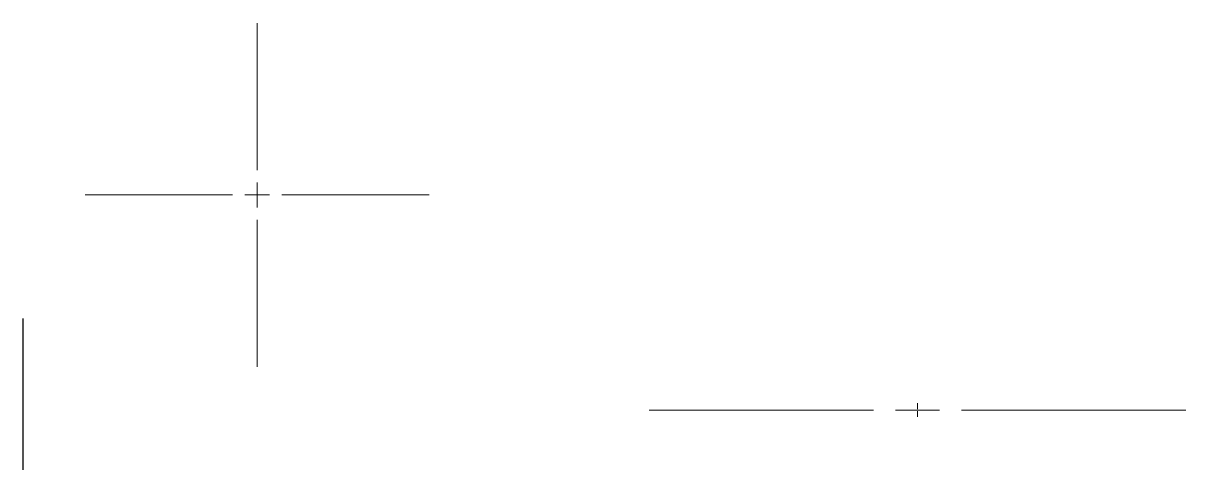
# Model space of a CAD drawing. Header units: millimetres. Extents: x 12.4 to 96.9, y -296.8 to -264.3.
import ezdxf

# ---------------------------------------------------------------- set-up
doc = ezdxf.new("R2010")
doc.units = ezdxf.units.MM
doc.linetypes.add('CENTER2', pattern=[28.575, 19.05, -3.175, 3.175, -3.175])
doc.layers.add('CONTUR', color=140, linetype='Continuous', lineweight=30)
doc.layers.add('COTE', color=7, linetype='Continuous', lineweight=9)

# ---------------------------------------------------------------- blocks, each defined once
blk = doc.blocks.new('*U5')
at = {"layer": 'COTE', "color": 0, "linetype": 'CENTER2', "transparency": 16777216}
for p, q in [((0, 1.8), (0, 12.5)), ((-12.5, 0), (-1.8, 0)), ((1.8, 0), (12.5, 0)), ((0, -12.5), (0, -1.8))]:
    blk.add_line(p, q, dxfattribs=at)
at = {"layer": 'COTE', "color": 0, "linetype": 'Continuous', "transparency": 16777216}
for p, q in [((0, -0.9), (0, 0.9)), ((-0.9, 0), (0.9, 0))]:
    blk.add_line(p, q, dxfattribs=at)
blk = doc.blocks.new('*U6')
at = {"layer": 'COTE', "color": 0, "linetype": 'CENTER2', "transparency": 16777216}
for p, q in [((0, 3.2), (0, 19.5)), ((-19.5, 0), (-3.2, 0)), ((3.2, 0), (19.5, 0)), ((0, -19.5), (0, -3.2))]:
    blk.add_line(p, q, dxfattribs=at)
at = {"layer": 'COTE', "color": 0, "linetype": 'Continuous', "transparency": 16777216}
for p, q in [((0, -1.6), (0, 1.6)), ((-1.6, 0), (1.6, 0))]:
    blk.add_line(p, q, dxfattribs=at)

msp = doc.modelspace()

# ---------------------------------------------------------------- linework, layer by layer
at = {"layer": 'CONTUR', "extrusion": (0, -0.025211, 0.999682)}
msp.add_line((12.363, -296.786, 382.518), (12.363, -285.79, 382.795), dxfattribs=at)

# ---------------------------------------------------------------- block references
at = {"layer": 'COTE', "linetype": 'CENTER2', "extrusion": (0, 0.025211, -0.999682), "rotation": 270.0000000001291}
msp.add_blockref('*U5', (-29.363, -267.048, -389.879), dxfattribs=at)
at = {"layer": 'COTE', "linetype": 'CENTER2', "extrusion": (0, -0.999682, -0.025211), "rotation": 270.0000000001291}
msp.add_blockref('*U6', (77.363, 415.879, 282.048), dxfattribs=at)

doc.saveas('drawing.dxf')
